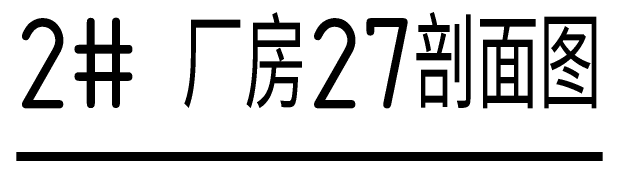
# Model space of a CAD drawing. Extents: x -1899985 to 1774885, y 556286 to 2175695.
# Drawn here: x -945667 to -944282, y 558987 to 559334 of the extents above; entities that cross this region are included whole.
import ezdxf

# ---------------------------------------------------------------- set-up
doc = ezdxf.new("R2010")
doc.units = 0
doc.header["$LTSCALE"] = 10
doc.header["$MEASUREMENT"] = 0
for name, color, linetype in [('20剖面图$0$DIM_SYMB', 3, 'Continuous'), ('A-LIN-V', 9, 'Continuous'), ('PUB_TEXT', 7, 'Continuous')]:
    doc.layers.add(name, color=color, linetype=linetype)
doc.styles.add('20剖面图$0$Standard', font='gbenor.shx', dxfattribs={"bigfont": 'gbcbig.shx'})

# ---------------------------------------------------------------- blocks, each defined once
blk = doc.blocks.new('20剖面图')
at = {"layer": '20剖面图$0$DIM_SYMB', "const_width": 21}
blk.add_lwpolyline([(-945656.9, 558997.7), (-944292.4, 558997.7)], dxfattribs=at)
at = {"layer": 'PUB_TEXT', "style": '20剖面图$0$Standard'}
for s, height, p in [('剖面图', 202.55, (-944732, 559109.7)), ('2#', 210, (-945656.9, 559109.7)), ('厂房', 202.55, (-945271.9, 559109.7)), ('27', 210, (-944977, 559109.7))]:
    blk.add_text(s, height=height, dxfattribs=at).set_placement(p)

msp = doc.modelspace()

# ---------------------------------------------------------------- block references
at = {"layer": 'A-LIN-V'}
msp.add_blockref('20剖面图', (0, 0), dxfattribs=at)

doc.saveas('drawing.dxf')
